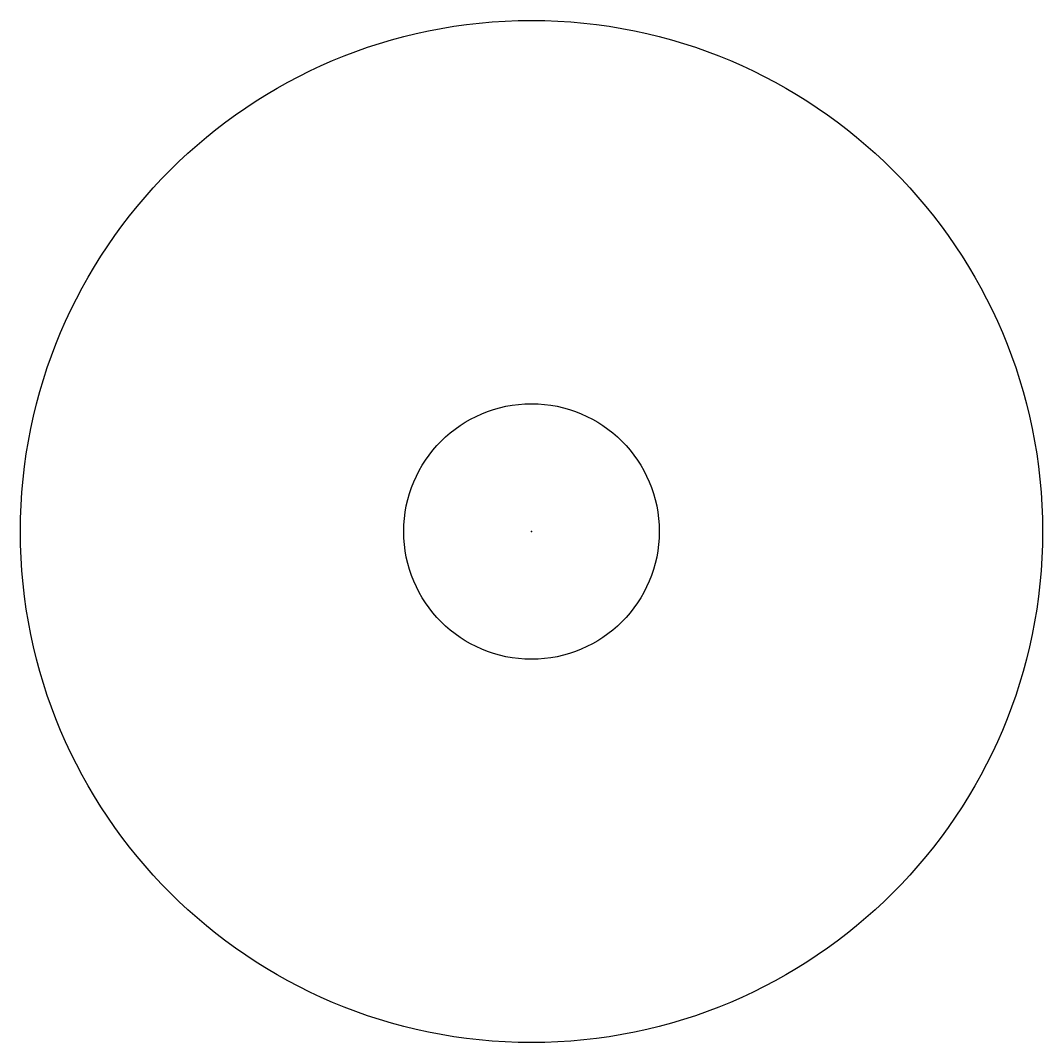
# Model space of a CAD drawing. Header units: millimetres. Extents: x -70 to -50, y 50.3 to 70.3.
import ezdxf

# ---------------------------------------------------------------- set-up
doc = ezdxf.new("R2010")
doc.units = ezdxf.units.MM
doc.layers.get('0').update_dxf_attribs({"linetype": 'CONTINUOUS'})

msp = doc.modelspace()

# ---------------------------------------------------------------- linework, layer by layer
for radius in [10, 2.5]:
    msp.add_circle((-60, 60.25), radius)
msp.add_point((-60, 60.25))

doc.saveas('drawing.dxf')
